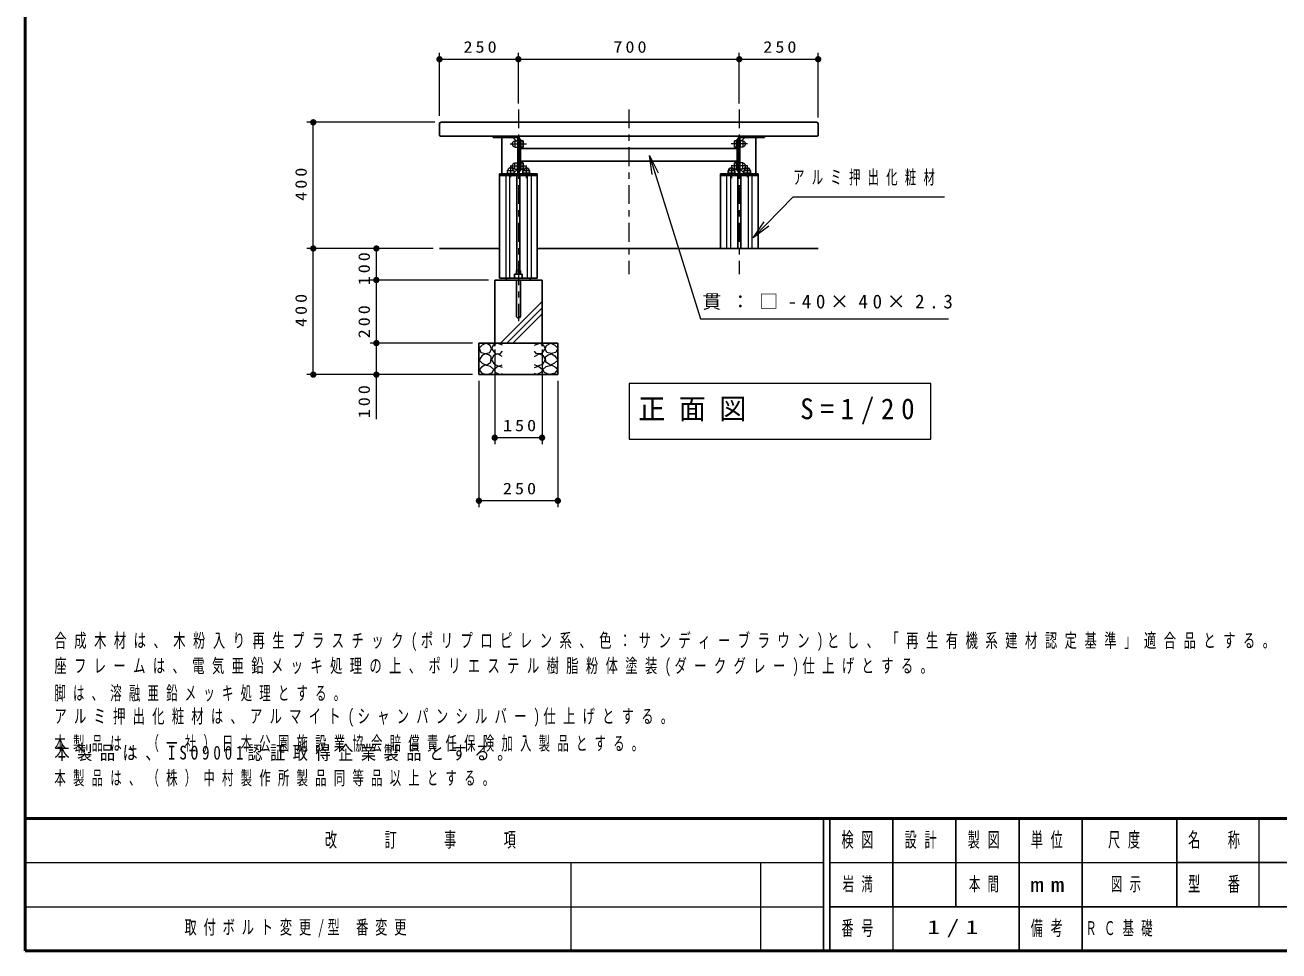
# Model space of a CAD drawing. Units: millimetres on the paper, scale 1:20. Extents: x -365 to 12, y -47 to 257.
# Drawn here: x -365 to -166.3, y 0 to 146.8 of the extents above; entities that cross this region are included whole.
import ezdxf

# ---------------------------------------------------------------- set-up
doc = ezdxf.new("R2010")
doc.units = ezdxf.units.MM
doc.linetypes.add('USER1', pattern=[4.5, 2.5, -2])
doc.linetypes.add('USER2', pattern=[6, 3, -1, 1, -1])
doc.layers.add('LY_1', color=7, linetype='Continuous', lineweight=25)
doc.layers.add('LY_2', color=7, linetype='Continuous', lineweight=13)
doc.styles.add('ＭＳ ゴシック', font='')
doc.styles.get('ＭＳ ゴシック').set_extended_font_data('MS Gothic')

# ---------------------------------------------------------------- blocks, each defined once
blk = doc.blocks.new('filled_dot')
at = {"color": 0, "linetype": 'Continuous', "lineweight": -2, "const_width": 1.25}
blk.add_lwpolyline([(-0.625, 0, 1), (0.625, 0, 1)], format="xyb", close=True, dxfattribs=at)

msp = doc.modelspace()

# ---------------------------------------------------------------- linework, layer by layer
at = {"layer": 'LY_1', "lineweight": 13}
for p, q in [((-299.336, 132.353), (-299.336, 142.353)), ((-299.336, 141.353), (-286.836, 141.353)), ((-286.836, 134.353), (-286.836, 142.353)), ((-286.836, 141.353), (-251.836, 141.353)), ((-251.836, 134.353), (-251.836, 142.353)), ((-251.836, 141.353), (-239.336, 141.353)), ((-239.336, 132.103), (-239.336, 142.353)), ((-300.086, 131.353), (-320.336, 131.353)), ((-319.336, 111.353), (-319.336, 131.353)), ((-266.068, 126.071), (-265.174, 123.208)), ((-266.068, 126.071), (-264.697, 123.357)), ((-265.651, 123.059), (-266.068, 126.071)), ((-288.836, 122.903), (-288.836, 106.653)), ((-288.221, 122.903), (-288.221, 106.653)), ((-285.451, 122.903), (-285.451, 106.653)), ((-284.836, 122.903), (-284.836, 106.653)), ((-253.836, 122.903), (-253.836, 111.353)), ((-253.221, 122.903), (-253.221, 111.353)), ((-250.451, 122.903), (-250.451, 111.353)), ((-249.836, 122.903), (-249.836, 111.353)), ((-249.617, 113.062), (-247.881, 115.56)), ((-249.617, 113.062), (-247.523, 115.211)), ((-247.165, 114.862), (-249.617, 113.062)), ((-300.336, 111.353), (-320.336, 111.353)), ((-319.336, 91.353), (-319.336, 111.353)), ((-300.336, 111.353), (-310.336, 111.353)), ((-309.336, 106.353), (-309.336, 111.353)), ((-291.586, 106.353), (-310.336, 106.353)), ((-309.336, 96.353), (-309.336, 106.353)), ((-289.68, 96.353), (-283.086, 102.947)), ((-288.691, 96.353), (-283.086, 101.958)), ((-287.701, 96.353), (-283.086, 100.968)), ((-294.086, 96.353), (-310.336, 96.353)), ((-309.336, 84.299), (-309.336, 96.353)), ((-290.586, 95.353), (-290.586, 80.353)), ((-283.086, 95.353), (-283.086, 80.353)), ((-294.086, 91.353), (-320.336, 91.353)), ((-293.086, 90.353), (-293.086, 70.353)), ((-280.586, 90.353), (-280.586, 70.353)), ((-269.308, 89.937), (-269.308, 81.137)), ((-221.508, 89.937), (-269.308, 89.937)), ((-221.508, 81.137), (-221.508, 89.937)), ((-283.086, 81.353), (-290.586, 81.353)), ((-269.308, 81.137), (-221.508, 81.137)), ((-280.586, 71.353), (-293.086, 71.353))]:
    msp.add_line(p, q, dxfattribs=at)
at = {"layer": 'LY_1', "linetype": 'USER2', "lineweight": 13}
for p, q in [((-286.836, 133.403), (-286.836, 107.278)), ((-269.336, 133.403), (-269.336, 107.278)), ((-251.836, 133.403), (-251.836, 107.278)), ((-288.135, 127.928), (-285.553, 127.928)), ((-250.537, 127.928), (-253.119, 127.928)), ((-288.135, 124.428), (-285.553, 124.428)), ((-288.086, 124.479), (-288.086, 122.64)), ((-285.586, 124.479), (-285.586, 122.501)), ((-250.537, 124.428), (-253.119, 124.428)), ((-253.086, 124.479), (-253.086, 122.501)), ((-250.586, 124.479), (-250.586, 122.64))]:
    msp.add_line(p, q, dxfattribs=at)
at = {"layer": 'LY_1'}
for p, q in [((-299.086, 131.353), (-269.336, 131.353)), ((-239.586, 131.353), (-269.336, 131.353)), ((-299.336, 131.103), (-299.336, 129.403)), ((-299.086, 129.153), (-269.336, 129.153)), ((-290.836, 129.153), (-290.836, 128.928)), ((-239.586, 129.153), (-269.336, 129.153)), ((-247.836, 129.153), (-247.836, 128.928)), ((-239.336, 131.103), (-239.336, 129.403)), ((-290.836, 128.928), (-286.949, 128.928)), ((-289.449, 128.928), (-289.449, 123.203)), ((-287.699, 128.928), (-286.949, 128.178)), ((-286.949, 128.928), (-286.949, 123.203)), ((-286.724, 128.928), (-286.724, 123.203)), ((-286.724, 128.678), (-286.499, 128.678)), ((-286.499, 128.678), (-286.499, 123.678)), ((-286.449, 128.453), (-286.499, 128.453)), ((-286.449, 127.403), (-286.499, 127.403)), ((-286.499, 127.178), (-252.174, 127.178)), ((-286.449, 128.453), (-286.449, 127.403)), ((-286.099, 128.428), (-286.449, 128.428)), ((-286.099, 127.428), (-286.449, 127.428)), ((-286.099, 128.428), (-286.099, 127.428)), ((-252.574, 128.428), (-252.224, 128.428)), ((-252.574, 128.428), (-252.574, 127.428)), ((-252.574, 127.428), (-252.224, 127.428)), ((-252.224, 128.453), (-252.174, 128.453)), ((-252.224, 128.453), (-252.224, 127.403)), ((-252.224, 127.403), (-252.174, 127.403)), ((-252.174, 128.678), (-252.174, 123.678)), ((-251.949, 128.678), (-252.174, 128.678)), ((-251.949, 128.928), (-251.949, 123.203)), ((-247.836, 128.928), (-251.724, 128.928)), ((-251.724, 128.928), (-251.724, 123.203)), ((-250.974, 128.928), (-251.724, 128.178)), ((-249.224, 128.928), (-249.224, 123.203)), ((-286.499, 125.178), (-252.174, 125.178)), ((-289.836, 123.203), (-289.836, 106.653)), ((-289.836, 123.203), (-283.836, 123.203)), ((-286.949, 123.953), (-287.699, 123.203)), ((-286.724, 123.678), (-286.499, 123.678)), ((-286.449, 124.953), (-286.499, 124.953)), ((-286.449, 123.903), (-286.499, 123.903)), ((-286.449, 123.903), (-286.449, 124.953)), ((-286.099, 124.928), (-286.449, 124.928)), ((-286.099, 123.928), (-286.449, 123.928)), ((-286.111, 123.703), (-285.061, 123.703)), ((-286.111, 123.703), (-286.111, 123.203)), ((-286.111, 123.303), (-285.061, 123.303)), ((-286.099, 123.928), (-286.099, 124.928)), ((-285.061, 123.703), (-285.061, 123.203)), ((-283.836, 123.203), (-283.836, 106.653)), ((-254.836, 123.203), (-254.836, 111.353)), ((-248.836, 123.203), (-254.836, 123.203)), ((-252.561, 123.703), (-253.611, 123.703)), ((-253.611, 123.703), (-253.611, 123.203)), ((-252.561, 123.303), (-253.611, 123.303)), ((-252.574, 123.928), (-252.574, 124.928)), ((-252.574, 124.928), (-252.224, 124.928)), ((-252.574, 123.928), (-252.224, 123.928)), ((-252.561, 123.703), (-252.561, 123.203)), ((-252.224, 123.903), (-252.224, 124.953)), ((-252.224, 124.953), (-252.174, 124.953)), ((-252.224, 123.903), (-252.174, 123.903)), ((-251.949, 123.678), (-252.174, 123.678)), ((-251.724, 123.953), (-250.974, 123.203)), ((-251.111, 123.703), (-251.111, 123.203)), ((-250.061, 123.703), (-251.111, 123.703)), ((-250.061, 123.303), (-251.111, 123.303)), ((-250.061, 123.703), (-250.061, 123.203)), ((-248.836, 123.203), (-248.836, 111.353)), ((-289.836, 122.903), (-283.836, 122.903)), ((-287.086, 122.903), (-287.086, 107.218)), ((-286.586, 122.903), (-286.586, 107.218)), ((-248.836, 122.903), (-254.836, 122.903)), ((-252.086, 122.903), (-252.086, 111.353)), ((-251.586, 122.903), (-251.586, 111.353)), ((-299.336, 111.353), (-289.836, 111.353)), ((-283.836, 111.353), (-239.336, 111.353)), ((-290.586, 106.353), (-283.086, 106.353)), ((-290.586, 106.353), (-290.586, 95.853)), ((-289.836, 106.653), (-283.836, 106.653)), ((-288.711, 106.653), (-288.711, 106.353)), ((-284.961, 106.653), (-284.961, 106.353)), ((-283.086, 106.353), (-283.086, 95.853)), ((-293.086, 96.353), (-293.086, 91.353)), ((-293.086, 96.353), (-280.586, 96.353)), ((-280.586, 96.353), (-280.586, 91.353)), ((-293.086, 91.353), (-280.586, 91.353))]:
    msp.add_line(p, q, dxfattribs=at)
at = {"layer": 'LY_1', "linetype": 'USER1', "lineweight": 13}
for p, q in [((-287.399, 128.428), (-286.999, 128.428)), ((-287.399, 128.428), (-287.399, 127.428)), ((-287.399, 127.428), (-286.999, 127.428)), ((-286.999, 128.453), (-286.949, 128.453)), ((-286.999, 128.453), (-286.999, 127.403)), ((-286.999, 127.403), (-286.949, 127.403)), ((-251.674, 128.453), (-251.724, 128.453)), ((-251.674, 127.403), (-251.724, 127.403)), ((-251.674, 128.453), (-251.674, 127.403)), ((-251.274, 128.428), (-251.674, 128.428)), ((-251.274, 127.428), (-251.674, 127.428)), ((-251.274, 128.428), (-251.274, 127.428)), ((-288.611, 123.703), (-288.611, 123.203)), ((-288.611, 123.703), (-287.561, 123.703)), ((-288.611, 123.303), (-287.561, 123.303)), ((-287.561, 123.703), (-287.561, 123.203)), ((-287.399, 124.928), (-286.999, 124.928)), ((-287.399, 123.928), (-287.399, 124.928)), ((-287.399, 123.928), (-286.999, 123.928)), ((-286.999, 124.953), (-286.949, 124.953)), ((-286.999, 123.903), (-286.999, 124.953)), ((-286.999, 123.903), (-286.949, 123.903)), ((-251.674, 124.953), (-251.724, 124.953)), ((-251.674, 123.903), (-251.724, 123.903)), ((-251.674, 123.903), (-251.674, 124.953)), ((-251.274, 124.928), (-251.674, 124.928)), ((-251.274, 123.928), (-251.674, 123.928)), ((-251.274, 123.928), (-251.274, 124.928))]:
    msp.add_line(p, q, dxfattribs=at)
at = {"layer": 'LY_1', "color": 211}
for p, q in [((-287.154, 107.841), (-286.519, 107.841)), ((-287.154, 107.841), (-287.154, 107.268)), ((-286.519, 107.841), (-286.519, 107.268)), ((-287.441, 107.268), (-286.231, 107.268)), ((-287.441, 107.268), (-287.441, 106.653)), ((-287.154, 106.353), (-287.154, 100.659)), ((-286.519, 106.353), (-286.519, 100.659)), ((-286.231, 107.268), (-286.231, 106.674))]:
    msp.add_line(p, q, dxfattribs=at)
at = {"layer": 'LY_1', "color": 211, "linetype": 'USER2', "lineweight": 13}
msp.add_line((-286.836, 108.555), (-286.836, 99.836), dxfattribs=at)
at = {"layer": 'LY_1', "lineweight": 13}
for points in [[(-266.068, 126.071), (-257.984, 100.174), (-218.674, 100.174)], [(-249.617, 113.062), (-243.308, 119.537), (-219.308, 119.537)], [(-289.365, 96.038), (-290.221, 96.355), (-290.76, 96.086), (-291.076, 95.484), (-290.49, 94.723), (-289.714, 94.66), (-289.365, 95.056)], [(-284.307, 96.038), (-283.451, 96.355), (-282.913, 96.086), (-282.596, 95.484), (-283.182, 94.723), (-283.958, 94.66), (-284.307, 95.056)], [(-289.381, 94.232), (-290.142, 94.628), (-290.775, 94.375), (-291.076, 93.725), (-290.633, 92.949), (-289.872, 92.711), (-289.381, 92.917)], [(-284.291, 94.232), (-283.53, 94.628), (-282.897, 94.375), (-282.596, 93.725), (-283.039, 92.949), (-283.8, 92.711), (-284.291, 92.917)], [(-289.365, 92.505), (-290.031, 92.711), (-290.68, 92.157), (-290.506, 91.761), (-289.777, 91.396), (-289.365, 91.555)], [(-284.307, 92.505), (-283.641, 92.711), (-282.992, 92.157), (-283.166, 91.761), (-283.895, 91.396), (-284.307, 91.555)]]:
    msp.add_lwpolyline(points, dxfattribs=at)
for points in [[(-291.964, 96.323), (-292.597, 96.022), (-293.073, 95.547), (-292.772, 94.85), (-292.043, 94.707), (-291.346, 94.866), (-291.092, 95.452), (-291.282, 95.959)], [(-281.708, 96.323), (-281.075, 96.022), (-280.6, 95.547), (-280.901, 94.85), (-281.629, 94.707), (-282.326, 94.866), (-282.58, 95.452), (-282.39, 95.959)], [(-292.09, 94.676), (-292.629, 94.327), (-293.073, 93.646), (-292.566, 93.186), (-291.9, 92.87), (-291.203, 93.313), (-291.124, 94.153), (-291.532, 94.515)], [(-281.582, 94.676), (-281.043, 94.327), (-280.6, 93.646), (-281.106, 93.186), (-281.772, 92.87), (-282.469, 93.313), (-282.548, 94.153), (-282.14, 94.515)], [(-292.131, 92.879), (-292.7, 92.56), (-293.038, 92.137), (-292.634, 91.571), (-291.692, 91.368), (-290.976, 91.687), (-290.703, 92.192), (-291.242, 92.648)], [(-281.541, 92.879), (-280.972, 92.56), (-280.634, 92.137), (-281.038, 91.571), (-281.98, 91.368), (-282.696, 91.687), (-282.969, 92.192), (-282.43, 92.648)]]:
    msp.add_lwpolyline(points, close=True, dxfattribs=at)
at = {"layer": 'LY_1'}
for centre, radius, start, end in [((-299.086, 131.103), 0.25, 90, 180), ((-239.586, 131.103), 0.25, 0, 89.99998), ((-299.086, 129.403), 0.25, 179.99999, 270), ((-286.949, 128.928), 0.225, 0, 90), ((-251.724, 128.928), 0.225, 90, 180), ((-239.586, 129.403), 0.25, 270, 0.00001), ((-285.586, 123.703), 0.425, 0, 180), ((-253.086, 123.703), 0.425, 360, 180), ((-250.586, 123.703), 0.425, 360, 180), ((-286.836, 100.659), 0.318, 179.99996, 0.00001)]:
    msp.add_arc(centre, radius, start, end, dxfattribs=at)
at = {"layer": 'LY_1', "linetype": 'USER1', "lineweight": 13}
for centre, start, end in [((-287.399, 127.928), 89.99999, 270), ((-251.274, 127.928), 270, 90), ((-288.086, 123.703), 0, 180), ((-287.399, 124.428), 89.99999, 270), ((-251.274, 124.428), 270, 90)]:
    msp.add_arc(centre, 0.425, start, end, dxfattribs=at)
at = {"layer": 'LY_2', "lineweight": 50}
for p, q in [((-365, 257), (-365, 0)), ((-365, 21), (0, 21)), ((-365, 0), (0, 0))]:
    msp.add_line(p, q, dxfattribs=at)
at = {"layer": 'LY_2', "color": 211, "lineweight": 25}
for p, q in [((-238.5, 21), (-238.5, 0)), ((-237.5, 21), (-237.5, 0)), ((-227.5, 21), (-227.5, 7)), ((-217.5, 21), (-217.5, 7)), ((-207.5, 21), (-207.5, 0)), ((-197.5, 21), (-197.5, 7)), ((-182.5, 21), (-182.5, 7)), ((-182.5, 14), (-70, 14)), ((-237.5, 7), (0, 7))]:
    msp.add_line(p, q, dxfattribs=at)
at = {"layer": 'LY_2'}
for p, q in [((-169.5, 21), (-169.5, 7)), ((-365, 14), (-238.5, 14)), ((-278.5, 14), (-278.5, 0)), ((-248.5, 14), (-248.5, 0)), ((-237.5, 14), (-182.5, 14)), ((-365, 7), (-238.5, 7)), ((-227.5, 7), (-227.5, 0))]:
    msp.add_line(p, q, dxfattribs=at)
at = {"layer": 'LY_2', "lineweight": 25}
msp.add_line((-197.5, 7), (-197.5, 0), dxfattribs=at)

# ---------------------------------------------------------------- block references
at = {"layer": 'LY_1', "lineweight": 13, "xscale": 0.4, "yscale": 0.4}
for p in [(-299.336, 141.353), (-290.586, 81.353), (-293.086, 71.353)]:
    msp.add_blockref('filled_dot', p, dxfattribs=at)
for p, rotation in [((-286.836, 141.353), 180), ((-251.836, 141.353), 180), ((-239.336, 141.353), 180), ((-319.336, 131.353), 270), ((-319.336, 111.353), 270), ((-309.336, 111.353), 270), ((-309.336, 106.353), 90), ((-309.336, 106.353), 270), ((-309.336, 96.353), 90), ((-309.336, 96.353), 270), ((-319.336, 91.353), 90), ((-309.336, 91.353), 90), ((-283.086, 81.353), 180), ((-280.586, 71.353), 180)]:
    msp.add_blockref('filled_dot', p, dxfattribs=dict(at, rotation=rotation))

# ---------------------------------------------------------------- texts
at = {"layer": 'LY_1', "style": 'ＭＳ ゴシック'}
for s, insert, char_height, attachment_point in [('\\T1.33;\\W1.15;250', (-292.671, 142.353), 1.833, 8), ('\\T1.33;\\W1.15;700', (-268.919, 142.353), 1.833, 8), ('\\T1.33;\\W1.15;250', (-245.171, 142.353), 1.833, 8), ('\\T1.64;\\W0.6;アルミ押出化粧材', (-243.308, 122.537), 2.199, 4), ('\\T1.5;貫：□-40×40×2.3', (-257.674, 102.824), 2.199, 4), ('\\T1.5;\\W0.95;正面図\u3000S=1/20', (-245.408, 85.537), 3.299, 5), ('\\T1.33;\\W1.15;150', (-286.415, 82.353), 1.833, 8), ('\\T1.33;\\W1.15;250', (-286.421, 72.353), 1.833, 8), ('\\T1.61;\\W0.65;合成木材は、木粉入り再生プラスチック(ポリプロピレン系、色：サンディーブラウン)とし、「再生有機系建材認定基準」適合品とする。', (-360.354, 47.53), 2.199, 7), ('\\T1.6;\\W0.65;座フレームは、電気亜鉛メッキ処理の上、ポリエステル樹脂粉体塗装(ダークグレー)仕上げとする。', (-360.354, 43.53), 2.199, 7), ('\\T1.64;\\W0.6;脚は、溶融亜鉛メッキ処理とする。', (-360.354, 39.53), 2.199, 7), ('\\T1.59;\\W0.65;アルミ押出化粧材は、アルマイト(シャンパンシルバー)仕上げとする。', (-360.354, 35.53), 2.199, 7), ('\\T1.64;\\W0.6;本製品は、（一社）日本公園施設業協会賠償責任保険加入製品とする。', (-360.354, 31.53), 2.199, 7), ('\\T1.5;\\W0.8;本製品は、ISO9001認証取得企業製品とする。', (-360.354, 32.53), 2.199, 1), ('\\T1.64;\\W0.6;本製品は、（株）中村製作所製品同等品以上とする。', (-360.354, 28.53), 2.199, 1), ('\\T1.64;\\W0.6;岩満', (-232.5, 10.5), 2.199, 5), ('\\T1.64;\\W0.6;本間', (-212.5, 10.5), 2.199, 5), ('\\T1.64;\\W0.6;図示', (-190, 10.5), 2.199, 5), ('\\T1.55;\\W0.65;取付ボルト変更/型\\~番変更', (-339.75, 3.5), 2.199, 4), ('\\T1.5;\\W1.35;1/1', (-217.5, 3.5), 2.199, 5), ('\\T1.64;\\W0.6;ＲＣ基礎', (-197, 3.5), 2.199, 4)]:
    msp.add_mtext(s, dxfattribs=dict(at, insert=insert, char_height=char_height, attachment_point=attachment_point))
at = {"layer": 'LY_1', "char_height": 1.833, "attachment_point": 8, "rotation": 90, "style": 'ＭＳ ゴシック'}
for s, insert in [('\\T1.33;\\W1.15;400', (-320.336, 121.77)), ('\\T1.33;\\W1.15;100', (-310.336, 108.371)), ('\\T1.33;\\W1.15;400', (-320.336, 101.77)), ('\\T1.33;\\W1.15;200', (-310.336, 99.97)), ('\\T1.33;\\W1.15;100', (-310.336, 87.299))]:
    msp.add_mtext(s, dxfattribs=dict(at, insert=insert))
at = {"layer": 'LY_2', "color": 4, "char_height": 2.346, "attachment_point": 5, "style": 'ＭＳ ゴシック'}
for s, insert in [('\\T1.64;\\W0.6;改\u3000\u3000訂\u3000\u3000事\u3000\u3000項', (-301.75, 17.5)), ('\\T1.64;\\W0.6;検図', (-232.5, 17.5)), ('\\T1.64;\\W0.6;設計', (-222.5, 17.5)), ('\\T1.64;\\W0.6;製図', (-212.5, 17.5)), ('\\T1.64;\\W0.6;単位', (-202.5, 17.5)), ('\\T1.64;\\W0.6;尺度', (-190.25, 17.5)), ('\\T1.64;\\W0.6;名\u3000称', (-176, 17.5)), ('\\T1.64;\\W0.6;型\u3000番', (-176, 10.5)), ('\\T1.5;\\W1.35;mm', (-202.5, 10.5)), ('\\T1.64;\\W0.6;番号', (-232.5, 3.5)), ('\\T1.64;\\W0.6;備考', (-202.5, 3.5))]:
    msp.add_mtext(s, dxfattribs=dict(at, insert=insert))

doc.saveas('drawing.dxf')
